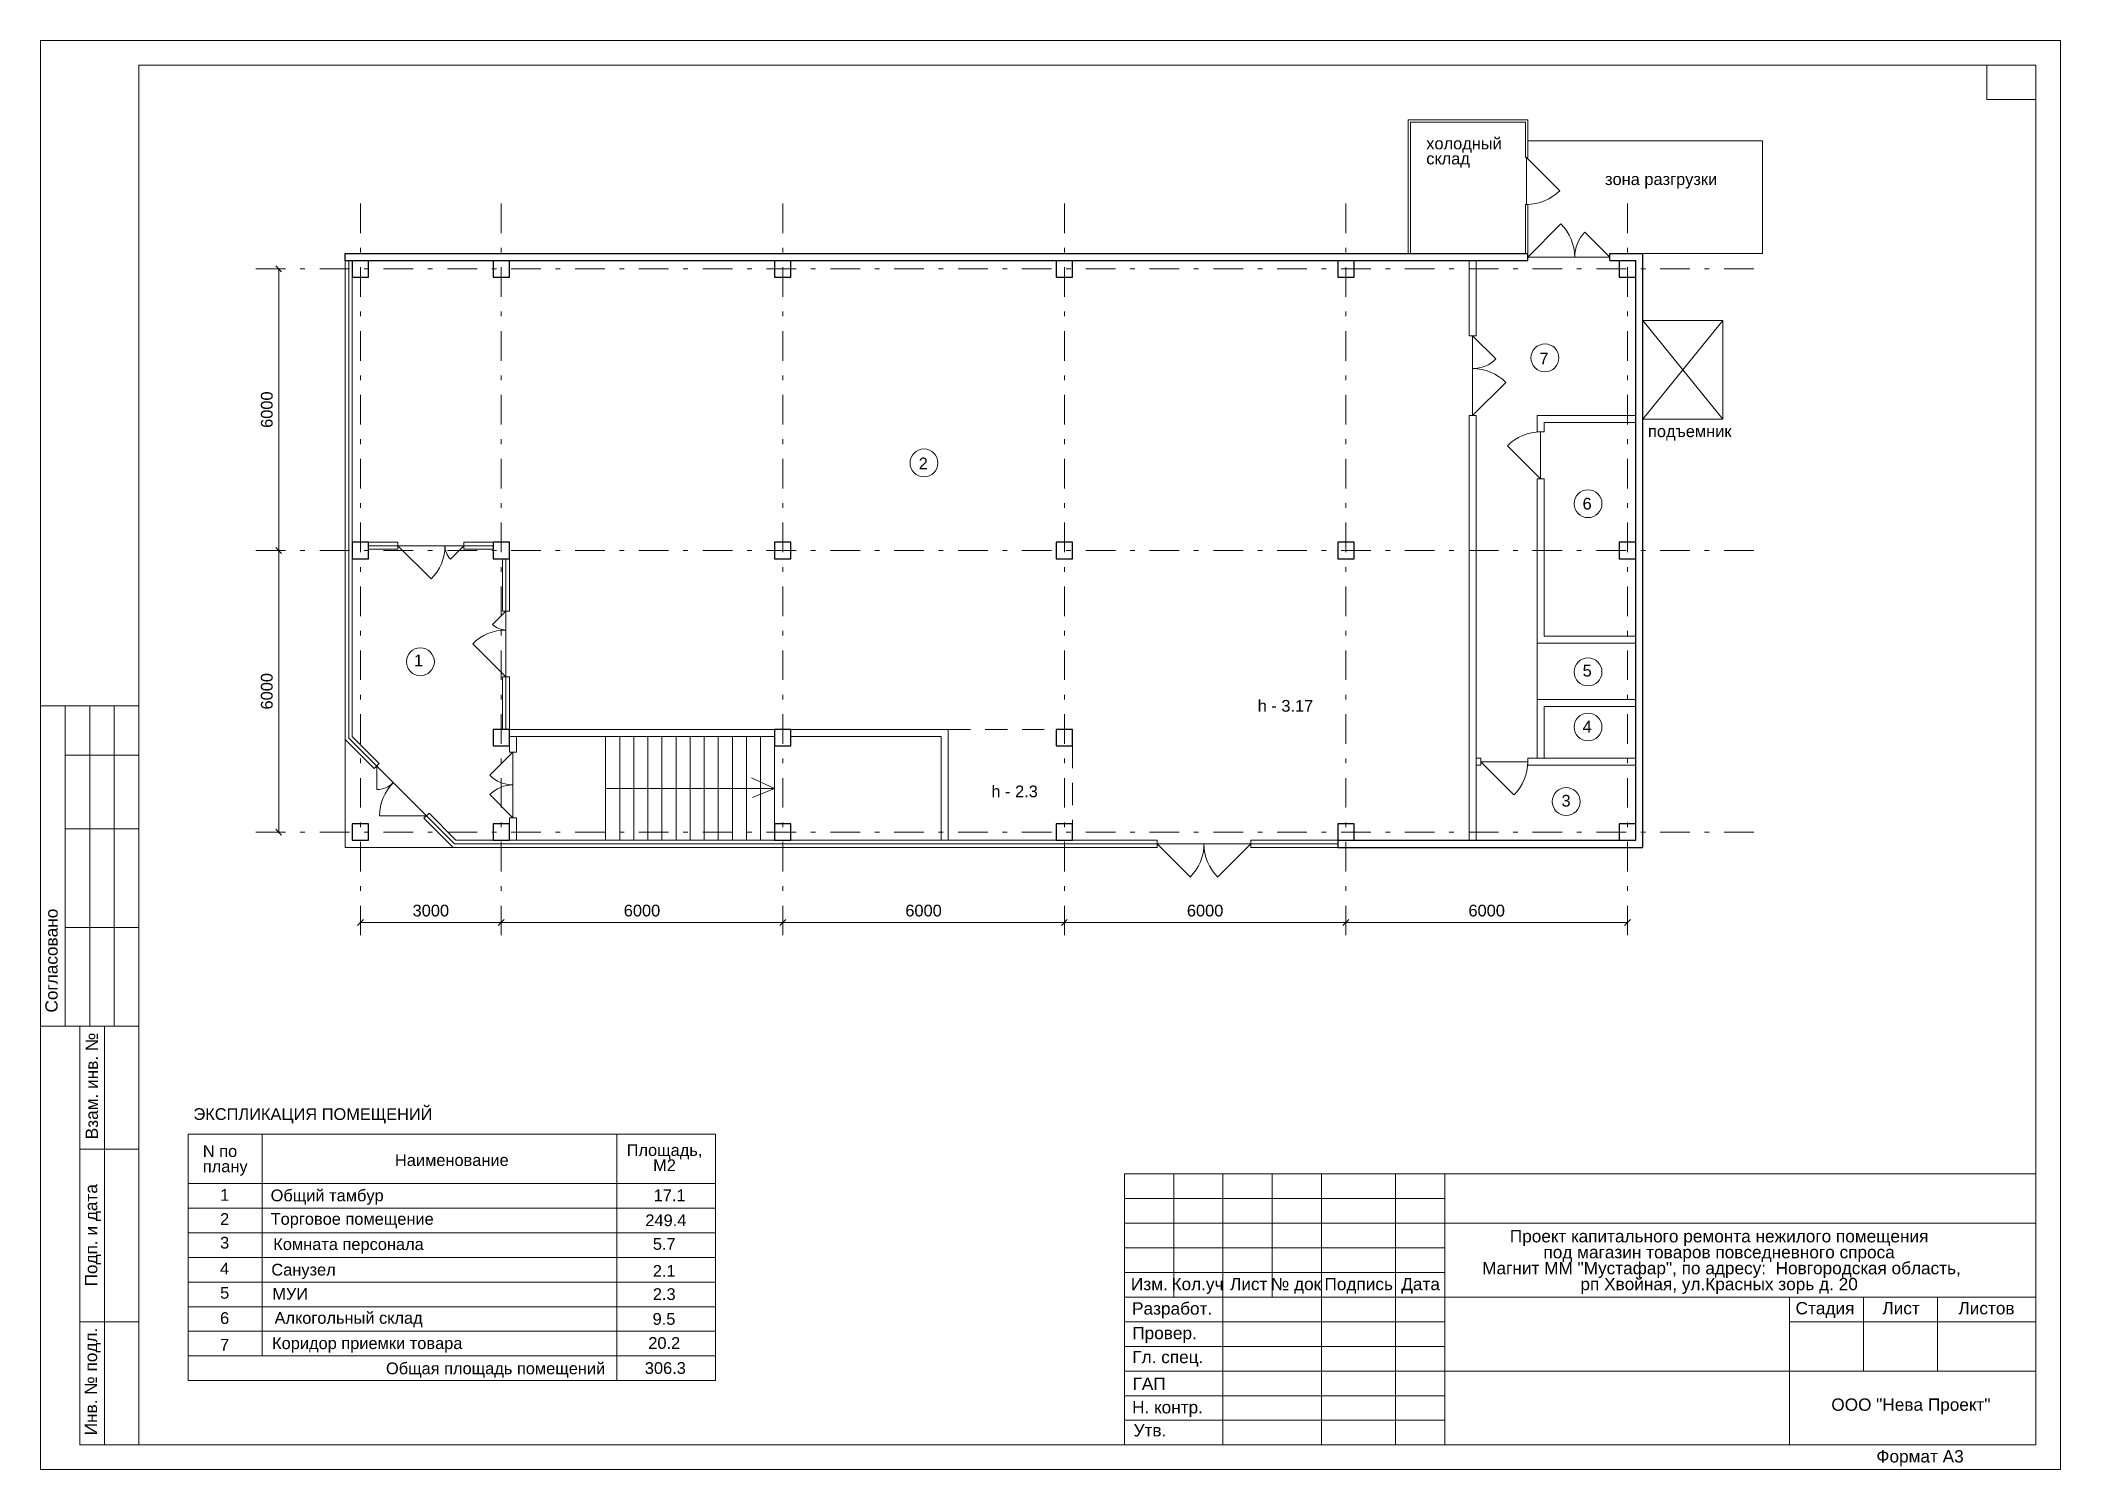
# Model space of a CAD drawing. Header units: metres. Extents: x -300.8 to -257.8, y -110.6 to -80.2.
import ezdxf
from ezdxf.enums import TextEntityAlignment as Align

# ---------------------------------------------------------------- set-up
doc = ezdxf.new("R2010")
doc.units = ezdxf.units.M
doc.header["$MEASUREMENT"] = 0
doc.linetypes.add('DGN Style 2', pattern=[0.787679, 0.472607, -0.315071])
doc.linetypes.add('DGN Style 4', pattern=[1.261074, 0.630143, -0.315071, 0.000787679, -0.315071])
doc.layers.add('Level 50', color=7, linetype='Continuous', lineweight=0)
doc.layers.add('Level 63', color=7, linetype='Continuous', lineweight=0)
doc.styles.add('Style-Arial', font='arial.ttf')

# ---------------------------------------------------------------- blocks, each defined once
blk = doc.blocks.new('_Oblique')
at = {"color": 0, "linetype": 'ByBlock', "lineweight": -2}
blk.add_line((0.5, 0.5), (-0.5, -0.5), dxfattribs=at)

msp = doc.modelspace()

# ---------------------------------------------------------------- linework, layer by layer
at = {"color": 7, "linetype": 'Continuous', "lineweight": 13}
for p, q in [((-271.673, -84.725), (-271.673, -81.875)), ((-271.673, -81.875), (-269.123, -81.875)), ((-271.623, -84.725), (-271.623, -81.925)), ((-271.623, -81.925), (-269.173, -81.925)), ((-269.173, -82.677), (-269.173, -81.925)), ((-269.123, -82.677), (-269.123, -81.875)), ((-269.173, -82.677), (-269.123, -82.677)), ((-269.173, -84.725), (-269.173, -83.677)), ((-269.173, -83.677), (-269.123, -83.677)), ((-269.123, -84.725), (-269.123, -83.677)), ((-270.373, -86.475), (-270.373, -84.875)), ((-270.223, -86.475), (-270.223, -84.875)), ((-270.223, -86.475), (-270.373, -86.475)), ((-264.968, -86.148), (-266.673, -88.255)), ((-266.673, -86.148), (-264.968, -88.255)), ((-264.968, -86.148), (-266.673, -86.148)), ((-266.673, -86.148), (-266.673, -88.255)), ((-264.968, -88.255), (-264.968, -86.148)), ((-264.968, -86.148), (-264.968, -86.148)), ((-270.373, -97.225), (-270.373, -88.175)), ((-270.223, -88.175), (-270.373, -88.175)), ((-270.223, -97.225), (-270.223, -88.175)), ((-268.923, -88.175), (-266.823, -88.175)), ((-268.923, -88.525), (-268.923, -88.175)), ((-268.923, -88.525), (-268.773, -88.525)), ((-268.773, -88.325), (-266.823, -88.325)), ((-268.773, -88.525), (-268.773, -88.325)), ((-266.673, -88.255), (-264.968, -88.255)), ((-268.923, -93.025), (-268.923, -89.525)), ((-268.923, -89.525), (-268.773, -89.525)), ((-268.773, -92.875), (-268.773, -89.525)), ((-268.773, -92.875), (-266.823, -92.875)), ((-268.923, -93.025), (-266.823, -93.025)), ((-268.923, -94.225), (-266.823, -94.225)), ((-268.923, -95.475), (-268.923, -94.225)), ((-268.773, -94.375), (-266.823, -94.375)), ((-268.773, -95.475), (-268.773, -94.375)), ((-290.823, -94.865), (-281.473, -94.865)), ((-290.823, -95.015), (-285.173, -95.015)), ((-284.823, -95.015), (-281.623, -95.015)), ((-281.623, -95.015), (-281.623, -97.225)), ((-281.473, -94.865), (-281.473, -97.225)), ((-270.223, -95.475), (-270.123, -95.475)), ((-270.123, -95.625), (-270.123, -95.475)), ((-269.123, -95.625), (-269.123, -95.475)), ((-269.123, -95.475), (-266.823, -95.475)), ((-270.223, -95.625), (-270.123, -95.625)), ((-269.123, -95.625), (-266.823, -95.625)), ((-297.666, -103.487), (-286.435, -103.487)), ((-297.666, -103.487), (-297.666, -108.737)), ((-296.091, -103.487), (-296.091, -108.212)), ((-288.535, -103.487), (-288.535, -108.737)), ((-286.435, -103.487), (-286.435, -108.737)), ((-297.666, -104.537), (-286.435, -104.537)), ((-297.666, -108.737), (-286.435, -108.737))]:
    msp.add_line(p, q, dxfattribs=at)
at = {"color": 7, "linetype": 'Continuous', "lineweight": 0}
for p, q in [((-269.123, -82.325), (-264.123, -82.325)), ((-264.123, -84.725), (-264.123, -82.325)), ((-269.148, -82.677), (-269.148, -83.677)), ((-269.148, -82.677), (-268.441, -83.385)), ((-269.123, -84.8), (-268.416, -84.093)), ((-267.903, -84.269), (-267.373, -84.8)), ((-267.373, -84.8), (-269.123, -84.8)), ((-266.673, -84.725), (-264.123, -84.725)), ((-296.1, -85.05), (-295.615, -85.05)), ((-295.74, -85.05), (-295.74, -97.05)), ((-294.323, -84.875), (-294.323, -97.375)), ((-294.248, -84.875), (-294.248, -95.046)), ((-294.173, -84.875), (-294.173, -95.015)), ((-270.298, -86.475), (-270.298, -88.175)), ((-270.298, -86.475), (-269.803, -86.97)), ((-269.591, -87.468), (-270.298, -88.175)), ((-268.848, -88.525), (-268.848, -89.525)), ((-268.848, -89.525), (-269.555, -88.818)), ((-296.1, -91.05), (-295.615, -91.05)), ((-293.198, -90.875), (-293.823, -90.875)), ((-291.173, -90.95), (-293.823, -90.95)), ((-293.198, -91.025), (-293.823, -91.025)), ((-293.198, -90.875), (-293.198, -91.025)), ((-293.198, -90.95), (-292.491, -91.657)), ((-291.798, -90.95), (-292.081, -91.232)), ((-291.173, -90.875), (-291.798, -90.875)), ((-291.798, -90.875), (-291.798, -91.025)), ((-291.173, -91.025), (-291.798, -91.025)), ((-290.973, -91.225), (-290.973, -92.345)), ((-290.898, -91.225), (-290.898, -94.865)), ((-290.823, -91.225), (-290.823, -92.345)), ((-290.898, -92.345), (-291.181, -92.627)), ((-290.823, -92.345), (-290.973, -92.345)), ((-290.898, -93.745), (-291.605, -93.038)), ((-268.923, -93.025), (-268.923, -94.225)), ((-290.973, -93.745), (-290.973, -94.865)), ((-290.823, -93.745), (-290.973, -93.745)), ((-290.823, -93.745), (-290.823, -94.865)), ((-294.323, -95.077), (-293.704, -95.695)), ((-294.248, -95.046), (-292.59, -96.703)), ((-294.173, -95.015), (-293.598, -95.589)), ((-290.673, -95.345), (-290.673, -95.015)), ((-288.773, -95.015), (-288.773, -97.225)), ((-288.473, -95.015), (-288.473, -97.225)), ((-288.173, -95.015), (-288.173, -97.225)), ((-287.873, -95.015), (-287.873, -97.225)), ((-287.573, -95.015), (-287.573, -97.225)), ((-287.273, -95.015), (-287.273, -97.225)), ((-286.973, -95.015), (-286.973, -97.225)), ((-286.673, -95.015), (-286.673, -97.225)), ((-286.373, -95.015), (-286.373, -97.225)), ((-286.073, -95.015), (-286.073, -97.225)), ((-285.773, -95.015), (-285.773, -97.225)), ((-285.473, -95.015), (-285.473, -97.225)), ((-290.748, -95.345), (-291.243, -95.84)), ((-290.823, -95.345), (-290.823, -95.215)), ((-290.823, -95.345), (-290.673, -95.345)), ((-290.748, -95.345), (-290.748, -96.745)), ((-285.173, -95.215), (-285.173, -97.225)), ((-270.123, -95.55), (-269.123, -95.55)), ((-270.123, -95.55), (-269.416, -96.257)), ((-293.704, -95.695), (-293.598, -95.589)), ((-293.651, -95.642), (-293.651, -96.142)), ((-285.173, -96.12), (-285.667, -95.895)), ((-291.243, -96.25), (-290.748, -96.745)), ((-288.773, -96.12), (-285.173, -96.12)), ((-285.173, -96.12), (-285.641, -96.315)), ((-293.59, -96.703), (-292.59, -96.703)), ((-292.644, -96.756), (-292.537, -96.65)), ((-292.644, -96.756), (-292.025, -97.375)), ((-292.59, -96.703), (-291.994, -97.3)), ((-292.537, -96.65), (-291.963, -97.225)), ((-290.823, -96.875), (-290.823, -96.745)), ((-290.823, -96.745), (-290.673, -96.745)), ((-290.673, -97.225), (-290.673, -96.745)), ((-296.1, -97.05), (-295.615, -97.05)), ((-291.963, -97.225), (-277.023, -97.225)), ((-277.023, -97.225), (-277.023, -97.375)), ((-275.023, -97.225), (-275.023, -97.375)), ((-275.023, -97.225), (-273.173, -97.225)), ((-294.323, -97.375), (-277.023, -97.375)), ((-291.994, -97.3), (-273.173, -97.3)), ((-277.023, -97.3), (-276.316, -98.007)), ((-275.023, -97.3), (-275.73, -98.007)), ((-275.023, -97.375), (-273.173, -97.375)), ((-293.998, -99.159), (-293.998, -98.852)), ((-293.998, -98.977), (-266.998, -98.977)), ((-290.998, -99.159), (-290.998, -98.852)), ((-284.998, -99.159), (-284.998, -98.852)), ((-278.998, -99.159), (-278.998, -98.852)), ((-272.998, -99.159), (-272.998, -98.852)), ((-266.998, -99.159), (-266.998, -98.852)), ((-297.666, -105.062), (-286.435, -105.062)), ((-297.666, -105.587), (-286.435, -105.587)), ((-297.666, -106.112), (-286.435, -106.112)), ((-297.666, -106.637), (-286.435, -106.637)), ((-297.666, -107.162), (-286.435, -107.162)), ((-297.666, -107.687), (-286.435, -107.687)), ((-297.666, -108.212), (-286.435, -108.212))]:
    msp.add_line(p, q, dxfattribs=at)
at = {"color": 7, "linetype": 'DGN Style 4', "lineweight": 0}
for p, q in [((-293.998, -83.656), (-293.998, -99.284)), ((-290.998, -83.656), (-290.998, -99.284)), ((-284.998, -83.656), (-284.998, -99.284)), ((-278.998, -83.656), (-278.998, -99.284)), ((-272.998, -83.656), (-272.998, -99.284)), ((-266.998, -83.656), (-266.998, -99.284)), ((-296.225, -85.05), (-264.302, -85.05)), ((-296.225, -91.05), (-264.302, -91.05)), ((-296.225, -97.05), (-264.302, -97.05))]:
    msp.add_line(p, q, dxfattribs=at)
at = {"color": 7, "linetype": 'Continuous', "lineweight": 30}
for p, q in [((-294.323, -84.725), (-269.123, -84.725)), ((-294.323, -84.875), (-294.323, -84.725)), ((-269.123, -84.875), (-269.123, -84.725)), ((-267.373, -84.875), (-267.373, -84.725)), ((-267.373, -84.725), (-266.673, -84.725)), ((-266.673, -97.375), (-266.673, -84.725)), ((-294.323, -84.875), (-269.123, -84.875)), ((-294.173, -84.875), (-294.173, -85.225)), ((-294.173, -85.225), (-293.823, -85.225)), ((-293.823, -85.225), (-293.823, -84.875)), ((-293.823, -84.875), (-293.823, -84.875)), ((-291.173, -84.875), (-291.173, -85.225)), ((-291.173, -85.225), (-290.823, -85.225)), ((-290.823, -85.225), (-290.823, -84.875)), ((-290.823, -84.875), (-290.823, -84.875)), ((-285.173, -84.875), (-285.173, -85.225)), ((-285.173, -85.225), (-284.823, -85.225)), ((-284.823, -85.225), (-284.823, -84.875)), ((-284.823, -84.875), (-284.823, -84.875)), ((-279.173, -84.875), (-279.173, -85.225)), ((-279.173, -85.225), (-278.823, -85.225)), ((-278.823, -85.225), (-278.823, -84.875)), ((-278.823, -84.875), (-278.823, -84.875)), ((-273.173, -84.875), (-273.173, -85.225)), ((-273.173, -85.225), (-272.823, -85.225)), ((-272.823, -85.225), (-272.823, -84.875)), ((-272.823, -84.875), (-272.823, -84.875)), ((-267.373, -84.875), (-266.823, -84.875)), ((-267.173, -84.875), (-267.173, -85.225)), ((-267.173, -85.225), (-266.823, -85.225)), ((-266.823, -97.225), (-266.823, -84.875)), ((-266.823, -84.875), (-266.823, -84.875)), ((-293.823, -90.875), (-294.173, -90.875)), ((-294.173, -90.875), (-294.173, -91.225)), ((-294.173, -91.225), (-293.823, -91.225)), ((-293.823, -91.225), (-293.823, -90.875)), ((-293.823, -90.875), (-293.823, -90.875)), ((-290.823, -90.875), (-291.173, -90.875)), ((-291.173, -90.875), (-291.173, -91.225)), ((-291.173, -91.225), (-290.823, -91.225)), ((-290.823, -91.225), (-290.823, -90.875)), ((-290.823, -90.875), (-290.823, -90.875)), ((-284.823, -90.875), (-285.173, -90.875)), ((-285.173, -90.875), (-285.173, -91.225)), ((-285.173, -91.225), (-284.823, -91.225)), ((-284.823, -91.225), (-284.823, -90.875)), ((-284.823, -90.875), (-284.823, -90.875)), ((-278.823, -90.875), (-279.173, -90.875)), ((-279.173, -90.875), (-279.173, -91.225)), ((-279.173, -91.225), (-278.823, -91.225)), ((-278.823, -91.225), (-278.823, -90.875)), ((-278.823, -90.875), (-278.823, -90.875)), ((-272.823, -90.875), (-273.173, -90.875)), ((-273.173, -90.875), (-273.173, -91.225)), ((-273.173, -91.225), (-272.823, -91.225)), ((-272.823, -91.225), (-272.823, -90.875)), ((-272.823, -90.875), (-272.823, -90.875)), ((-266.823, -90.875), (-267.173, -90.875)), ((-267.173, -90.875), (-267.173, -91.225)), ((-267.173, -91.225), (-266.823, -91.225)), ((-266.823, -90.875), (-266.823, -90.875)), ((-290.823, -94.865), (-291.173, -94.865)), ((-291.173, -94.865), (-291.173, -95.215)), ((-290.823, -95.215), (-290.823, -94.865)), ((-290.823, -94.865), (-290.823, -94.865)), ((-284.823, -94.865), (-285.173, -94.865)), ((-285.173, -94.865), (-285.173, -95.215)), ((-284.823, -95.215), (-284.823, -94.865)), ((-284.823, -94.865), (-284.823, -94.865)), ((-278.823, -94.865), (-279.173, -94.865)), ((-279.173, -94.865), (-279.173, -95.215)), ((-278.823, -95.215), (-278.823, -94.865)), ((-278.823, -94.865), (-278.823, -94.865)), ((-291.173, -95.215), (-290.823, -95.215)), ((-285.173, -95.215), (-284.823, -95.215)), ((-279.173, -95.215), (-278.823, -95.215)), ((-293.823, -96.875), (-294.173, -96.875)), ((-294.173, -96.875), (-294.173, -97.225)), ((-294.173, -97.225), (-293.823, -97.225)), ((-293.823, -97.225), (-293.823, -96.875)), ((-293.823, -96.875), (-293.823, -96.875)), ((-290.823, -96.875), (-291.173, -96.875)), ((-291.173, -96.875), (-291.173, -97.225)), ((-291.173, -97.225), (-290.823, -97.225)), ((-290.823, -97.225), (-290.823, -96.875)), ((-290.823, -96.875), (-290.823, -96.875)), ((-284.823, -96.875), (-285.173, -96.875)), ((-285.173, -96.875), (-285.173, -97.225)), ((-285.173, -97.225), (-284.823, -97.225)), ((-284.823, -97.225), (-284.823, -96.875)), ((-284.823, -96.875), (-284.823, -96.875)), ((-278.823, -96.875), (-279.173, -96.875)), ((-279.173, -96.875), (-279.173, -97.225)), ((-279.173, -97.225), (-278.823, -97.225)), ((-278.823, -97.225), (-278.823, -96.875)), ((-278.823, -96.875), (-278.823, -96.875)), ((-273.173, -96.875), (-273.173, -97.375)), ((-272.823, -96.875), (-273.173, -96.875)), ((-273.173, -97.225), (-266.823, -97.225)), ((-272.823, -97.225), (-272.823, -96.875)), ((-272.823, -96.875), (-272.823, -96.875)), ((-266.823, -96.875), (-267.173, -96.875)), ((-267.173, -96.875), (-267.173, -97.225)), ((-266.823, -96.875), (-266.823, -96.875)), ((-273.173, -97.375), (-266.673, -97.375))]:
    msp.add_line(p, q, dxfattribs=at)
at = {"color": 7, "linetype": 'DGN Style 2', "lineweight": 0}
for p, q in [((-281.473, -94.865), (-279.173, -94.865)), ((-278.823, -95.215), (-278.823, -96.875))]:
    msp.add_line(p, q, dxfattribs=at)
at = {"color": 7, "linetype": 'Continuous', "lineweight": 13}
for centre in [(-268.758, -86.946), (-281.99, -89.185), (-267.838, -90.054), (-292.72, -93.422), (-267.838, -93.637), (-267.838, -94.811), (-268.304, -96.399)]:
    msp.add_circle(centre, 0.297, dxfattribs=at)
at = {"color": 7, "linetype": 'Continuous', "lineweight": 0}
for centre, radius, start, end in [((-269.148, -82.677), 1, 270, 315), ((-269.123, -84.8), 1, 0, 45), ((-267.373, -84.8), 0.75, 135, 180), ((-270.298, -86.475), 0.7, 270, 315), ((-270.298, -88.175), 1, 45, 90), ((-268.848, -89.525), 1, 90, 135), ((-293.198, -90.95), 1, 315, 0), ((-291.798, -90.95), 0.4, 180, 225), ((-270.123, -95.55), 1, 315, 360), ((-293.651, -95.642), 0.5, 270, 315), ((-292.59, -96.703), 1, 135, 180), ((-290.748, -95.345), 0.7, 225, 270), ((-290.748, -96.745), 0.7, 90, 135), ((-277.023, -97.3), 1, 315, 0), ((-275.023, -97.3), 1, 180, 225)]:
    msp.add_arc(centre, radius, start, end, dxfattribs=at)
at = {"color": 7, "linetype": 'Continuous', "lineweight": 0, "extrusion": (0, 0, -1)}
for centre, radius, start, end in [((290.898, -93.745), 1, 45, 90), ((290.898, -92.345), 0.4, 270, 315)]:
    msp.add_arc(centre, radius, start, end, dxfattribs=at)
at = {"layer": 'Level 50', "color": 7, "linetype": 'Continuous', "lineweight": 0}
for p, q in [((-300.818, -80.183), (-257.768, -80.183)), ((-300.818, -110.633), (-300.818, -80.183)), ((-257.768, -80.183), (-257.768, -110.633)), ((-257.768, -110.633), (-300.818, -110.633))]:
    msp.add_line(p, q, dxfattribs=at)
at = {"layer": 'Level 50', "color": 7, "linetype": 'Continuous', "lineweight": 13}
for p, q in [((-298.718, -80.708), (-258.293, -80.708)), ((-298.718, -80.708), (-298.718, -110.108)), ((-259.343, -80.708), (-259.343, -81.443)), ((-258.293, -80.708), (-258.293, -110.108)), ((-259.343, -81.443), (-258.293, -81.443)), ((-299.179, -110.108), (-258.293, -110.108))]:
    msp.add_line(p, q, dxfattribs=at)
at = {"layer": 'Level 63', "color": 7, "linetype": 'Continuous', "lineweight": 13}
for p, q in [((-300.818, -94.358), (-298.718, -94.358)), ((-300.818, -94.358), (-300.818, -101.183)), ((-300.293, -94.358), (-300.293, -101.183)), ((-299.768, -94.358), (-299.768, -101.183)), ((-299.243, -94.358), (-299.243, -101.183)), ((-300.293, -95.408), (-298.718, -95.408)), ((-300.293, -96.983), (-298.718, -96.983)), ((-300.293, -99.083), (-298.718, -99.083)), ((-300.818, -101.183), (-298.718, -101.183)), ((-299.453, -110.108), (-299.453, -101.183)), ((-299.978, -103.808), (-298.718, -103.808)), ((-277.718, -104.333), (-258.293, -104.333)), ((-277.718, -104.333), (-277.718, -110.108)), ((-276.668, -104.333), (-276.668, -106.958)), ((-275.618, -104.333), (-275.618, -110.108)), ((-274.568, -104.333), (-274.568, -106.958)), ((-273.518, -104.333), (-273.518, -110.108)), ((-271.943, -104.333), (-271.943, -110.108)), ((-270.893, -104.333), (-270.893, -110.108)), ((-270.893, -105.383), (-258.293, -105.383)), ((-277.718, -106.433), (-270.893, -106.433)), ((-277.718, -106.958), (-258.293, -106.958)), ((-299.978, -107.483), (-298.718, -107.483)), ((-263.543, -107.483), (-258.293, -107.483)), ((-270.893, -108.533), (-258.293, -108.533))]:
    msp.add_line(p, q, dxfattribs=at)
at = {"layer": 'Level 63', "color": 7, "linetype": 'Continuous', "lineweight": 0}
for p, q in [((-277.718, -104.858), (-270.893, -104.858)), ((-277.718, -105.383), (-270.893, -105.383)), ((-277.718, -105.908), (-270.893, -105.908)), ((-277.718, -107.483), (-270.893, -107.483)), ((-277.718, -108.008), (-270.893, -108.008)), ((-277.718, -108.533), (-270.893, -108.533)), ((-277.718, -109.058), (-270.893, -109.058)), ((-277.718, -109.583), (-270.893, -109.583))]:
    msp.add_line(p, q, dxfattribs=at)
at = {"layer": 'Level 63', "color": 7, "linetype": 'Continuous', "lineweight": 13, "flags": 128}
for points in [[(-298.718, -110.108), (-299.978, -110.108), (-299.978, -101.183)], [(-263.543, -106.958), (-263.543, -110.108)], [(-261.968, -106.958), (-261.968, -108.533)], [(-260.393, -106.958), (-260.393, -108.533)]]:
    msp.add_lwpolyline(points, dxfattribs=at)

# ---------------------------------------------------------------- block references
at = {"color": 7, "linetype": 'Continuous', "lineweight": 0, "xscale": 0.125, "yscale": 0.125, "zscale": 0.125}
for p, rotation in [((-295.74, -85.05), 90), ((-295.74, -91.05), 90), ((-295.74, -91.05), 270), ((-295.74, -97.05), 270), ((-293.998, -98.977), 180), ((-290.998, -98.977), 180), ((-284.998, -98.977), 180), ((-278.998, -98.977), 180), ((-272.998, -98.977), 180)]:
    msp.add_blockref('_Oblique', p, dxfattribs=dict(at, rotation=rotation))
for p in [(-290.998, -98.977), (-284.998, -98.977), (-278.998, -98.977), (-272.998, -98.977), (-266.998, -98.977)]:
    msp.add_blockref('_Oblique', p, dxfattribs=at)

# ---------------------------------------------------------------- texts
at = {"color": 7, "linetype": 'Continuous', "lineweight": 0, "style": 'Style-Arial'}
for s, p in [('7', (-268.778, -86.837)), ('2', (-282.004, -89.071)), ('6', (-267.857, -89.928)), ('1', (-292.761, -93.268)), ('5', (-267.856, -93.486)), ('4', (-267.857, -94.679)), ('3', (-268.307, -96.257)), ('1', (-296.892, -104.656)), ('2', (-296.892, -105.169)), ('3', (-296.892, -105.674)), ('4', (-296.892, -106.224)), ('5', (-296.891, -106.742)), ('6', (-296.892, -107.28)), ('7', (-296.892, -107.847))]:
    msp.add_text(s, height=0.25, dxfattribs=at).set_placement(p, align=Align.TOP_CENTER)
at = {"color": 7, "linetype": 'DGN Style 2', "lineweight": 0, "style": 'Style-Arial'}
for s, p in [('h - 3.17', (-274.878, -94.235)), ('h - 2.3', (-280.553, -96.058))]:
    msp.add_text(s, height=0.25, rotation=360, dxfattribs=at).set_placement(p, align=Align.TOP_LEFT)
at = {"color": 7, "lineweight": 13, "style": 'Style-Arial'}
msp.add_text('ЭКСПЛИКАЦИЯ ПОМЕЩЕНИЙ ', height=0.25, dxfattribs=at).set_placement((-294.961, -103.059), align=Align.MIDDLE_CENTER)
at = {"color": 7, "linetype": 'Continuous', "lineweight": 0, "style": 'Style-Arial'}
for s, p in [('Общий тамбур', (-295.912, -104.666)), ('Торговое помещение', (-295.912, -105.167)), ('Санузел', (-295.897, -106.248)), ('МУИ', (-295.877, -106.762)), ('Алкогольный склад', (-295.828, -107.276)), ('Коридор приемки товара', (-295.881, -107.815))]:
    msp.add_text(s, height=0.25, dxfattribs=at).set_placement(p, align=Align.TOP_LEFT)
at = {"color": 7, "linetype": 'Continuous', "lineweight": 13, "style": 'Style-Arial'}
for s, height, p in [('17.1', 0.25, (-287.75, -104.664)), ('249.4', 0.25, (-287.927, -105.196)), ('5.7', 0.25, (-287.767, -105.7)), ('2.1', 0.25, (-287.767, -106.274)), ('2.3', 0.25, (-287.767, -106.769)), ('9.5', 0.25, (-287.772, -107.298)), ('20.2', 0.25, (-287.864, -107.81)), ('Общая площадь помещений', 0.25, (-293.454, -108.351)), ('306.3', 0.25, (-287.938, -108.344)), ('ООО "Нева Проект"', 0.2625, (-262.654, -109.117))]:
    msp.add_text(s, height=height, dxfattribs=at).set_placement(p, align=Align.TOP_LEFT)
at = {"color": 7, "linetype": 'Continuous', "lineweight": 0, "char_height": 0.25, "style": 'Style-Arial'}
for s, insert, attachment_point, line_spacing_factor in [('холодный\\Pсклад', (-271.286, -82.253), 1, 0.771037), ('зона разгрузки', (-267.476, -83.014), 1, 0.6), ('подъемник', (-266.56, -88.385), 1, 0.6), ('Площадь,\\PМ2', (-287.518, -103.7), 2, 0.776524), ('Комната персонала\\P', (-295.856, -105.705), 1, 0.6)]:
    msp.add_mtext(s, dxfattribs=dict(at, insert=insert, attachment_point=attachment_point, line_spacing_factor=line_spacing_factor))
at = {"color": 7, "linetype": 'Continuous', "lineweight": 0, "char_height": 0.25, "attachment_point": 5, "rotation": 90, "style": 'Style-Arial'}
for insert in [(-295.992, -88.05), (-295.992, -94.05)]:
    msp.add_mtext('6000', dxfattribs=dict(at, insert=insert))
at = {"color": 7, "linetype": 'Continuous', "lineweight": 0, "char_height": 0.25, "attachment_point": 5, "style": 'Style-Arial'}
for s, insert in [('3000', (-292.498, -98.724)), ('6000', (-287.998, -98.724)), ('6000', (-281.998, -98.724)), ('6000', (-275.998, -98.724)), ('6000', (-269.998, -98.724))]:
    msp.add_mtext(s, dxfattribs=dict(at, insert=insert))
at = {"color": 7, "linetype": 'Continuous', "lineweight": 13, "style": 'Style-Arial'}
for s, insert, char_height, attachment_point, line_spacing_factor in [('N по \\Pплану', (-297.357, -104.047), 0.25, 4, 0.776524), ('Наименование', (-293.263, -104.04), 0.25, 4, 0.6), ('Проект капитального ремонта нежилого помещения\\Pпод магазин товаров повседневного спроса\\P Магнит ММ "Мустафар", по адресу:  Новгородская область,\\Pрп Хвойная, ул.Красных зорь д. 20', (-265.045, -105.529), 0.2625, 2, 0.776524)]:
    msp.add_mtext(s, dxfattribs=dict(at, insert=insert, char_height=char_height, attachment_point=attachment_point, line_spacing_factor=line_spacing_factor))
at = {"layer": 'Level 63', "color": 7, "linetype": 'Continuous', "lineweight": 0, "style": 'Style-Arial'}
for s, p in [('Согласовано', (-300.582, -99.789)), ('Взам. инв. №', (-299.723, -102.459)), ('Подп. и дата', (-299.737, -105.64)), ('Инв. № подл.', (-299.741, -108.757))]:
    msp.add_text(s, height=0.2625, rotation=90, dxfattribs=at).set_placement(p, align=Align.MIDDLE_CENTER)
for s, p in [('Изм.', (-277.186, -106.679)), ('Кол.уч', (-276.16, -106.679)), ('Лист', (-275.069, -106.679)), ('№ док', (-274.062, -106.679)), ('Подпись', (-272.725, -106.679)), ('Дата', (-271.406, -106.679)), ('Разработ.', (-276.701, -107.2)), ('Стадия', (-262.789, -107.194)), ('Лист', (-261.167, -107.194)), ('Листов', (-259.347, -107.194)), ('Провер.', (-276.863, -107.723)), ('Гл. спец.', (-276.793, -108.234)), ('ГАП', (-277.192, -108.803)), ('Н. контр.', (-276.799, -109.304)), ('Утв.', (-277.173, -109.795)), ('Формат А3', (-260.763, -110.35))]:
    msp.add_text(s, height=0.2625, dxfattribs=at).set_placement(p, align=Align.MIDDLE_CENTER)

doc.saveas('drawing.dxf')
